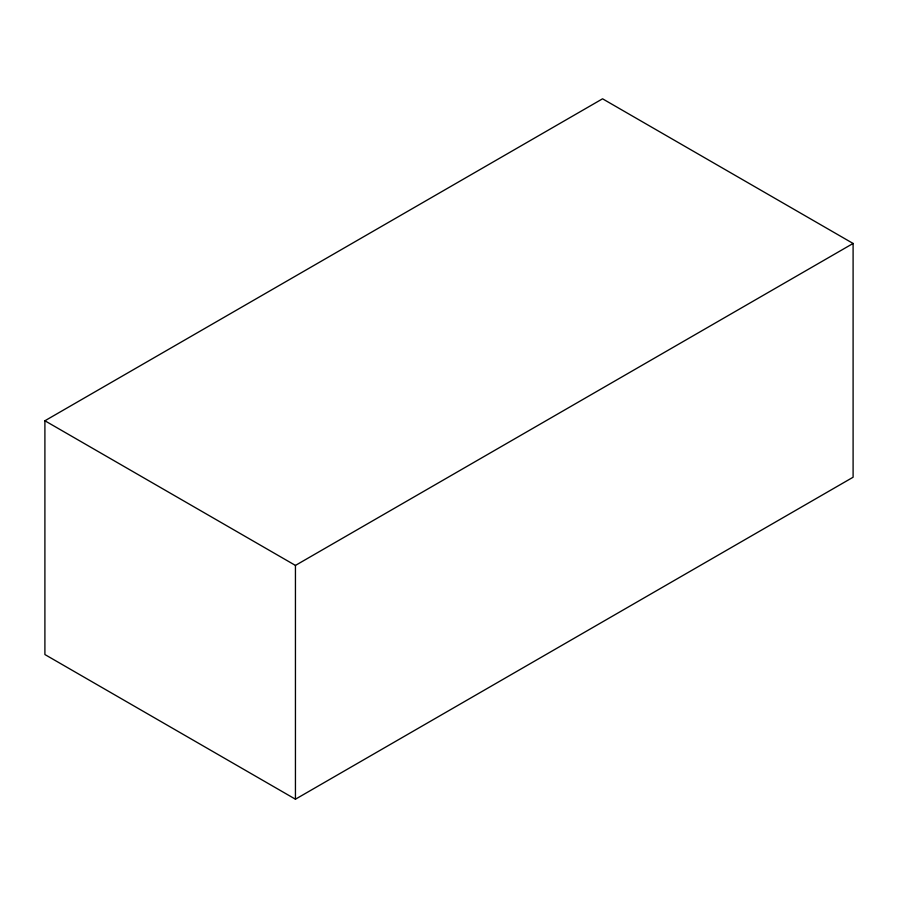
<?xml version="1.0" encoding="UTF-8"?>
<svg xmlns="http://www.w3.org/2000/svg" width="898" height="898" viewBox="0 0 898 898"><rect width="100%" height="100%" fill="white"/><g stroke="black" fill="none" stroke-linecap="round" stroke-linejoin="round"><path stroke-width="1.35" d="M44.9 420.769L602.558 98.802L853.1 243.459L853.1 477.231L295.442 799.198L44.9 654.541L44.9 420.769L295.442 565.414L853.1 243.459M295.442 565.414L295.442 799.198"/></g></svg>
